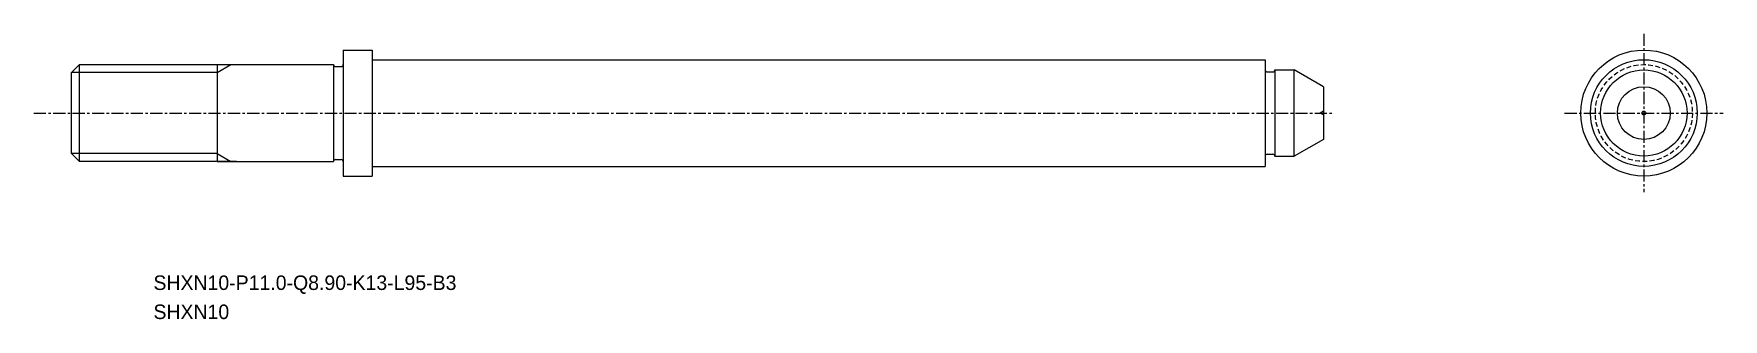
# Model space of a CAD drawing. Extents: x -1280 to -1106, y -555 to -526.
import ezdxf

# ---------------------------------------------------------------- set-up
doc = ezdxf.new("R2010")
doc.units = 0
doc.linetypes.add('CENTER', pattern=[2, 1.25, -0.25, 0.25, -0.25])
doc.linetypes.add('DASHED', pattern=[0.75, 0.5, -0.25])
doc.layers.get('0').update_dxf_attribs({"linetype": 'CONTINUOUS'})
doc.layers.add('CENTER', color=1, linetype='CENTER')

msp = doc.modelspace()

# ---------------------------------------------------------------- linework, layer by layer
for p, q in [((-1247.81, -527.2), (-1247.81, -540.2)), ((-1247.81, -527.2), (-1244.81, -527.2)), ((-1244.81, -527.2), (-1244.81, -540.2)), ((-1260.81, -528.7), (-1260.81, -538.7)), ((-1260.81, -528.7), (-1248.81, -528.7)), ((-1248.81, -528.7), (-1248.81, -538.7)), ((-1152.81, -528.2), (-1152.81, -539.2)), ((-1151.81, -529.25), (-1151.81, -538.15)), ((-1146.81, -530.98), (-1149.81, -529.25)), ((-1146.81, -536.42), (-1149.81, -538.15)), ((-1260.81, -538.7), (-1248.81, -538.7)), ((-1247.81, -540.2), (-1244.81, -540.2))]:
    msp.add_line(p, q)
at = {"color": 7, "linetype": 'CONTINUOUS'}
for p, q in [((-1274.99, -528.7), (-1275.81, -529.51)), ((-1274.99, -528.7), (-1258.81, -528.7)), ((-1274.99, -538.7), (-1274.99, -528.7)), ((-1260.81, -528.7), (-1260.81, -538.7)), ((-1248.61, -528.9), (-1248.01, -528.9)), ((-1247.81, -528.7), (-1247.81, -528.7)), ((-1244.81, -528.2), (-1152.81, -528.2)), ((-1275.81, -537.89), (-1275.81, -529.51)), ((-1152.81, -529.24), (-1152.81, -529.25)), ((-1152.61, -529.45), (-1152.01, -529.45)), ((-1151.81, -529.25), (-1151.81, -529.25)), ((-1151.81, -529.25), (-1149.81, -529.25)), ((-1275.81, -537.89), (-1274.99, -538.7)), ((-1258.81, -538.7), (-1274.99, -538.7)), ((-1248.61, -538.5), (-1248.01, -538.5)), ((-1247.81, -538.7), (-1247.81, -538.7)), ((-1244.81, -539.2), (-1152.81, -539.2)), ((-1152.81, -538.16), (-1152.81, -538.15)), ((-1152.61, -537.95), (-1152.01, -537.95)), ((-1151.81, -538.15), (-1149.81, -538.15)), ((-1151.81, -538.15), (-1151.81, -538.15))]:
    msp.add_line(p, q, dxfattribs=at)
at = {"color": 3, "linetype": 'CONTINUOUS'}
for p, q in [((-1260.81, -529.51), (-1259.4, -528.7)), ((-1260.81, -529.51), (-1275.81, -529.51)), ((-1260.81, -537.89), (-1275.81, -537.89)), ((-1260.81, -537.89), (-1259.4, -538.7))]:
    msp.add_line(p, q, dxfattribs=at)
at = {"linetype": 'CONTINUOUS'}
for p, q in [((-1149.81, -538.15), (-1149.81, -529.25)), ((-1146.81, -530.98), (-1146.81, -536.42))]:
    msp.add_line(p, q, dxfattribs=at)
at = {"color": 3}
for p in [(-1146.81, -533.51), (-1146.81, -533.89)]:
    msp.add_line(p, (-1147.14, -533.7), dxfattribs=at)
at = {"linetype": 'CONTINUOUS'}
msp.add_circle((-1113.79, -533.7), 6.5, dxfattribs=at)
for radius in [5.5, 4.45, 2.72, 0.192]:
    msp.add_circle((-1113.79, -533.7), radius)
at = {"color": 3, "linetype": 'DASHED'}
msp.add_circle((-1113.79, -533.7), 5, dxfattribs=at)
at = {"color": 7, "linetype": 'CONTINUOUS'}
for centre, start, end in [((-1248.61, -528.7), 180, 270), ((-1248.01, -528.7), 270, 0), ((-1152.61, -529.25), 180, 270), ((-1152.01, -529.25), 270, 0), ((-1248.61, -538.7), 90, 180), ((-1248.01, -538.7), 0, 90), ((-1152.61, -538.15), 90, 180), ((-1152.01, -538.15), 0, 90)]:
    msp.add_arc(centre, 0.2, start, end, dxfattribs=at)
at = {"layer": 'CENTER', "color": 1, "linetype": 'CENTER'}
for p, q in [((-1113.79, -525.52), (-1113.79, -541.87)), ((-1279.69, -533.7), (-1145.81, -533.7)), ((-1121.96, -533.7), (-1105.61, -533.7))]:
    msp.add_line(p, q, dxfattribs=at)

# ---------------------------------------------------------------- texts
for s, p in [('SHXN10-P11.0-Q8.90-K13-L95-B3', (-1267.36, -551.95)), ('SHXN10', (-1267.36, -554.95))]:
    msp.add_text(s, height=1.5).set_placement(p)

doc.saveas('drawing.dxf')
